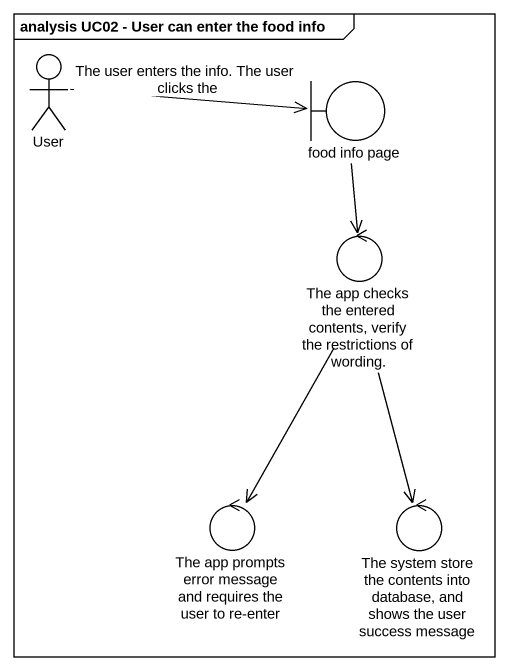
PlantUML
@startuml
mainframe analysis UC02 - User can enter the food info
actor User
boundary "food info page" as food_info_page
control "The app checks the entered contents, verify the restrictions of wording." as The_app_checks_the_entered
control "The app prompts error message and requires the user to re-enter" as The_app_prompts_error
control "The system store the contents into database, and shows the user success message" as The_system_store_the
User -right-> food_info_page : The user enters the info. The user clicks the
food_info_page --> The_app_checks_the_entered
The_app_checks_the_entered --> The_app_prompts_error
The_app_checks_the_entered --> The_system_store_the
@enduml
